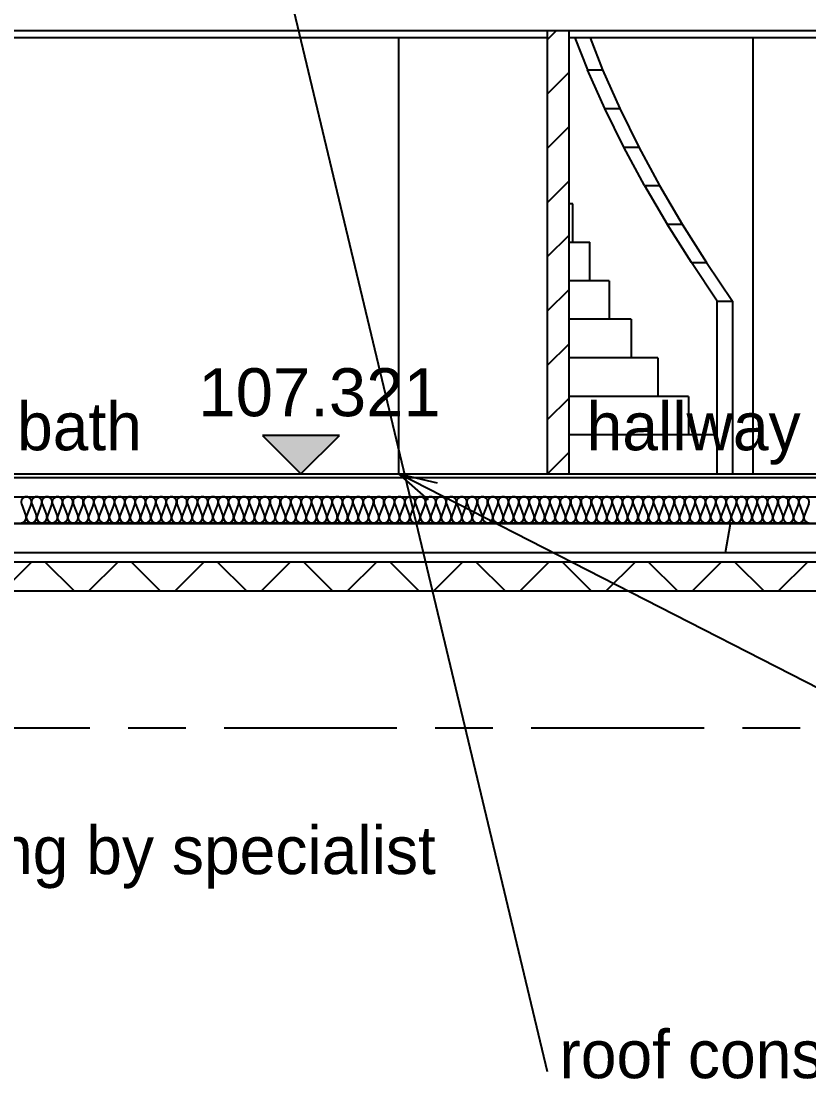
# Model space of a CAD drawing. Header units: millimetres. Extents: x -21022 to 21084, y -14865 to 14865.
# Drawn here: x -3457 to 646, y -1605 to 3905 of the extents above; entities that cross this region are included whole.
import ezdxf

# ---------------------------------------------------------------- set-up
doc = ezdxf.new("R2010")
doc.units = ezdxf.units.MM
doc.linetypes.add('BORDER', pattern=[16, 13, -1, 1, -1])
doc.linetypes.add('CENTER', pattern=[16, 9, -2, 3, -2])
for name, color, linetype, true_color in [('00_-_ELEVATIONS', 7, 'Continuous', 0xffffff), ('00_-_SECTIONS', 7, 'Continuous', 0xffffff), ('1', 7, 'Continuous', 0xffffff)]:
    doc.layers.add(name, color=color, linetype=linetype, true_color=true_color)
doc.styles.add('ARIAL', font='ARIAL.TTF', dxfattribs={"height": 0.2})

# ---------------------------------------------------------------- blocks, each defined once
blk = doc.blocks.new('B28181EC')
at = {"layer": '00_-_ELEVATIONS', "linetype": 'Continuous', "ltscale": 100}
blk.add_hatch(color=15, dxfattribs=at).paths.add_polyline_path([(497.3, 200), (897.3, 200), (697.3, 0)])
at = {"layer": '00_-_ELEVATIONS', "color": 2, "linetype": 'Continuous', "ltscale": 100}
for p, q in [((497.3, 200), (697.3, 0)), ((897.3, 200), (497.3, 200)), ((697.3, 0), (897.3, 200))]:
    blk.add_line(p, q, dxfattribs=at)
at = {"layer": '00_-_ELEVATIONS', "color": 15, "linetype": 'Continuous', "ltscale": 100, "style": 'ARIAL'}
blk.add_text('107.321', height=250, dxfattribs=at).set_placement((162.9, 300))
at = {"layer": '00_-_ELEVATIONS'}
blk.add_attdef('Sfb', (0, 0), '', height=1, dxfattribs=at)
blk = doc.blocks.new('DF5E6A69')
at = {"layer": '00_-_SECTIONS', "color": 2, "linetype": 'Continuous', "ltscale": 100}
for p, q in [((29.4, 2271.5), (96.3, 2103.8)), ((109.2, 2271.5), (174.8, 2103.8)), ((185.7, 1903.1), (96.3, 2103.8)), ((96.3, 2103.8), (174.8, 2103.8)), ((174.8, 2103.8), (264.2, 1903.1)), ((284.7, 1702.5), (185.7, 1903.1)), ((185.7, 1903.1), (264.2, 1903.1)), ((264.2, 1903.1), (363.2, 1702.5)), ((393.1, 1501.9), (284.7, 1702.5)), ((284.7, 1702.5), (363.2, 1702.5)), ((363.2, 1702.5), (471.6, 1501.9)), ((393.1, 1501.9), (510.6, 1301.3)), ((393.1, 1501.9), (471.6, 1501.9)), ((471.6, 1501.9), (589.2, 1301.3)), ((19, 1406.6), (0, 1406.6)), ((19, 1206), (19, 1406.6)), ((637.1, 1100.6), (510.6, 1301.3)), ((510.6, 1301.3), (589.2, 1301.3)), ((589.2, 1301.3), (715.7, 1100.6)), ((0, 1206), (108.4, 1206)), ((108.4, 1005.4), (108.4, 1206)), ((772.2, 900), (637.1, 1100.6)), ((637.1, 1100.6), (715.7, 1100.6)), ((715.7, 1100.6), (850.7, 900)), ((209.8, 1005.4), (0, 1005.4)), ((209.8, 1005.4), (209.8, 804.8)), ((772.2, 0), (772.2, 900)), ((772.2, 900), (850.7, 900)), ((850.7, 900), (850.7, 0)), ((323.1, 804.8), (0, 804.8)), ((323.1, 804.8), (323.1, 604.1)), ((462.5, 604.1), (0, 604.1)), ((462.5, 604.1), (462.5, 403.5)), ((622.6, 403.5), (0, 403.5)), ((622.6, 403.5), (622.6, 202.9)), ((772.2, 202.9), (0, 202.9))]:
    blk.add_line(p, q, dxfattribs=at)
at = {"layer": '00_-_SECTIONS'}
blk.add_attdef('Sfb', (0, 0), '', height=1, dxfattribs=at)
blk = doc.blocks.new('D541CC59')
at = {"layer": '00_-_SECTIONS', "color": 1, "linetype": 'Continuous', "ltscale": 100}
for p, q in [((0, 120), (6889.6, 120)), ((0, 100), (6889.6, 100)), ((0, 0), (6889.6, 0))]:
    blk.add_line(p, q, dxfattribs=at)
at = {"layer": '00_-_SECTIONS'}
blk.add_attdef('Sfb', (0, 0), '', height=1, dxfattribs=at)
blk = doc.blocks.new('9D513E65')
at = {"layer": '00_-_SECTIONS', "linetype": 'Continuous', "ltscale": 100}
h = blk.add_hatch(dxfattribs=at)
h.set_pattern_fill('AR-CONC', color=1, scale=100, angle=30, style=0)
h.paths.add_polyline_path([(465, 650), (7359.6, 650), (7359.6, 610), (7359.6, 500), (750, 500), (700, 450), (550, 300), (0, 300), (0, 650), (215, 650), (365, 650)])
h = blk.add_hatch(dxfattribs=at)
h.set_pattern_fill('net', color=1, scale=100, angle=45, style=0)
h.set_pattern_definition([(45, (0, 0), (-224.506, 224.506), []), (135, (0, 0), (-224.506, -224.506), [])])
h.paths.add_polyline_path([(7359.6, 300), (550, 300), (700, 450), (7359.6, 450), (7359.6, 350)])
at = {"layer": '00_-_SECTIONS', "color": 3, "linetype": 'Continuous', "ltscale": 100}
for p, q in [((7359.6, 650), (0, 650)), ((750, 500), (7359.6, 500))]:
    blk.add_line(p, q, dxfattribs=at)
at = {"layer": '00_-_SECTIONS', "color": 1, "linetype": 'Continuous', "ltscale": 100}
for p, q in [((7359.6, 450), (700, 450)), ((550, 300), (7359.6, 300))]:
    blk.add_line(p, q, dxfattribs=at)
at = {"layer": '00_-_SECTIONS'}
blk.add_attdef('Sfb', (0, 0), '', height=1, dxfattribs=at)
blk = doc.blocks.new('927DD3C2')
at = {"layer": '00_-_SECTIONS', "color": 1, "linetype": 'Continuous', "ltscale": 100}
for p, q in [((2339.5, 98.4), (2363, 36.6)), ((2390, 98.4), (2366.5, 36.6)), ((2393.5, 98.4), (2417, 36.6)), ((2444, 98.4), (2420.5, 36.6)), ((2447.5, 98.4), (2471, 36.6)), ((2498, 98.4), (2474.5, 36.6)), ((2501.5, 98.4), (2525, 36.6)), ((2552, 98.4), (2528.5, 36.6)), ((2555.5, 98.4), (2579, 36.6)), ((2606, 98.4), (2582.5, 36.6)), ((2609.5, 98.4), (2633, 36.6)), ((2660, 98.4), (2636.5, 36.6)), ((2663.5, 98.4), (2687, 36.6)), ((2714, 98.4), (2690.5, 36.6)), ((2717.5, 98.4), (2741, 36.6)), ((2768, 98.4), (2744.5, 36.6)), ((2771.5, 98.4), (2795, 36.6)), ((2822, 98.4), (2798.5, 36.6)), ((2825.5, 98.4), (2849, 36.6)), ((2876, 98.4), (2852.5, 36.6)), ((2879.5, 98.4), (2903, 36.6)), ((2930, 98.4), (2906.5, 36.6)), ((2933.5, 98.4), (2957, 36.6)), ((2984, 98.4), (2960.5, 36.6)), ((2987.5, 98.4), (3011, 36.6)), ((3038, 98.4), (3014.5, 36.6)), ((3041.5, 98.4), (3065, 36.6)), ((3092, 98.4), (3068.5, 36.6)), ((3095.5, 98.4), (3119, 36.6)), ((3146, 98.4), (3122.5, 36.6)), ((3149.5, 98.4), (3173, 36.6)), ((3200, 98.4), (3176.5, 36.6)), ((3203.5, 98.4), (3227, 36.6)), ((3254, 98.4), (3230.5, 36.6)), ((3257.5, 98.4), (3281, 36.6)), ((3308, 98.4), (3284.5, 36.6)), ((3311.5, 98.4), (3335, 36.6)), ((3362, 98.4), (3338.5, 36.6)), ((3365.5, 98.4), (3389, 36.6)), ((3416, 98.4), (3392.5, 36.6)), ((3419.5, 98.4), (3443, 36.6)), ((3470, 98.4), (3446.5, 36.6)), ((3473.5, 98.4), (3497, 36.6)), ((3524, 98.4), (3500.5, 36.6)), ((3527.5, 98.4), (3551, 36.6)), ((3578, 98.4), (3554.5, 36.6)), ((3581.5, 98.4), (3605, 36.6)), ((3632, 98.4), (3608.5, 36.6)), ((3635.5, 98.4), (3659, 36.6)), ((3686, 98.4), (3662.5, 36.6)), ((3689.5, 98.4), (3713, 36.6)), ((3740, 98.4), (3716.5, 36.6)), ((3743.5, 98.4), (3767, 36.6)), ((3794, 98.4), (3770.5, 36.6)), ((3797.5, 98.4), (3821, 36.6)), ((3848, 98.4), (3824.5, 36.6)), ((3851.5, 98.4), (3875, 36.6)), ((3902, 98.4), (3878.5, 36.6)), ((3905.5, 98.4), (3929, 36.6)), ((3956, 98.4), (3932.5, 36.6)), ((3959.5, 98.4), (3983, 36.6)), ((4010, 98.4), (3986.5, 36.6)), ((4013.5, 98.4), (4037, 36.6)), ((4064, 98.4), (4040.5, 36.6)), ((4067.5, 98.4), (4091, 36.6)), ((4118, 98.4), (4094.5, 36.6)), ((4121.5, 98.4), (4145, 36.6)), ((4172, 98.4), (4148.5, 36.6)), ((4175.5, 98.4), (4199, 36.6)), ((4226, 98.4), (4202.5, 36.6)), ((4229.5, 98.4), (4253, 36.6)), ((4280, 98.4), (4256.5, 36.6)), ((4283.5, 98.4), (4307, 36.6)), ((4334, 98.4), (4310.5, 36.6)), ((4337.5, 98.4), (4361, 36.6)), ((4388, 98.4), (4364.5, 36.6)), ((4391.5, 98.4), (4415, 36.6)), ((4442, 98.4), (4418.5, 36.6)), ((4445.5, 98.4), (4469, 36.6)), ((4496, 98.4), (4472.5, 36.6)), ((4499.5, 98.4), (4523, 36.6)), ((4550, 98.4), (4526.5, 36.6)), ((4553.5, 98.4), (4577, 36.6)), ((4604, 98.4), (4580.5, 36.6)), ((4607.5, 98.4), (4631, 36.6)), ((4658, 98.4), (4634.5, 36.6)), ((4661.5, 98.4), (4685, 36.6)), ((4712, 98.4), (4688.5, 36.6)), ((4715.5, 98.4), (4739, 36.6)), ((4766, 98.4), (4742.5, 36.6)), ((4769.5, 98.4), (4793, 36.6)), ((4820, 98.4), (4796.5, 36.6)), ((4823.5, 98.4), (4847, 36.6)), ((4874, 98.4), (4850.5, 36.6)), ((4877.5, 98.4), (4901, 36.6)), ((4928, 98.4), (4904.5, 36.6)), ((4931.5, 98.4), (4955, 36.6)), ((4982, 98.4), (4958.5, 36.6)), ((4985.5, 98.4), (5009, 36.6)), ((5036, 98.4), (5012.5, 36.6)), ((5039.5, 98.4), (5063, 36.6)), ((5090, 98.4), (5066.5, 36.6)), ((5093.5, 98.4), (5117, 36.6)), ((5144, 98.4), (5120.5, 36.6)), ((5147.5, 98.4), (5171, 36.6)), ((5198, 98.4), (5174.5, 36.6)), ((5201.5, 98.4), (5225, 36.6)), ((5252, 98.4), (5228.5, 36.6)), ((5255.5, 98.4), (5279, 36.6)), ((5306, 98.4), (5282.5, 36.6)), ((5309.5, 98.4), (5333, 36.6)), ((5360, 98.4), (5336.5, 36.6)), ((5363.5, 98.4), (5387, 36.6)), ((5414, 98.4), (5390.5, 36.6)), ((5417.5, 98.4), (5441, 36.6)), ((5468, 98.4), (5444.5, 36.6)), ((5471.5, 98.4), (5495, 36.6)), ((5522, 98.4), (5498.5, 36.6)), ((5525.5, 98.4), (5549, 36.6)), ((5576, 98.4), (5552.5, 36.6)), ((5579.5, 98.4), (5603, 36.6)), ((5630, 98.4), (5606.5, 36.6)), ((5633.5, 98.4), (5657, 36.6)), ((5684, 98.4), (5660.5, 36.6)), ((5687.5, 98.4), (5711, 36.6)), ((5738, 98.4), (5714.5, 36.6)), ((5741.5, 98.4), (5765, 36.6)), ((5792, 98.4), (5768.5, 36.6)), ((5795.5, 98.4), (5819, 36.6)), ((5846, 98.4), (5822.5, 36.6)), ((5849.5, 98.4), (5873, 36.6)), ((5900, 98.4), (5876.5, 36.6)), ((5903.5, 98.4), (5927, 36.6)), ((5954, 98.4), (5930.5, 36.6)), ((5957.5, 98.4), (5981, 36.6)), ((6008, 98.4), (5984.5, 36.6)), ((6011.5, 98.4), (6035, 36.6)), ((6062, 98.4), (6038.5, 36.6)), ((6065.5, 98.4), (6089, 36.6)), ((6116, 98.4), (6092.5, 36.6)), ((6119.5, 98.4), (6143, 36.6)), ((6170, 98.4), (6146.5, 36.6)), ((6173.5, 98.4), (6197, 36.6)), ((6224, 98.4), (6200.5, 36.6)), ((6227.5, 98.4), (6251, 36.6)), ((6278, 98.4), (6254.5, 36.6)), ((6281.5, 98.4), (6305, 36.6)), ((6332, 98.4), (6308.5, 36.6)), ((6335.5, 98.4), (6359, 36.6)), ((6386, 98.4), (6362.5, 36.6)), ((6389.5, 98.4), (6413, 36.6)), ((6440, 98.4), (6416.5, 36.6)), ((2337.8, 0), (2391.8, 0)), ((2366.5, 36.6), (2364.8, 27)), ((2391.8, 0), (2445.8, 0)), ((2420.5, 36.6), (2418.8, 27)), ((2445.8, 0), (2499.8, 0)), ((2474.5, 36.6), (2472.8, 27)), ((2499.8, 0), (2553.8, 0)), ((2528.5, 36.6), (2526.8, 27)), ((2553.8, 0), (2607.8, 0)), ((2582.5, 36.6), (2580.8, 27)), ((2607.8, 0), (2661.8, 0)), ((2636.5, 36.6), (2634.8, 27)), ((2661.8, 0), (2715.8, 0)), ((2690.5, 36.6), (2688.8, 27)), ((2715.8, 0), (2769.8, 0)), ((2744.5, 36.6), (2742.8, 27)), ((2769.8, 0), (2823.8, 0)), ((2798.5, 36.6), (2796.8, 27)), ((2823.8, 0), (2877.8, 0)), ((2852.5, 36.6), (2850.8, 27)), ((2877.8, 0), (2931.8, 0)), ((2906.5, 36.6), (2904.8, 27)), ((2931.8, 0), (2985.8, 0)), ((2960.5, 36.6), (2958.8, 27)), ((2985.8, 0), (3039.8, 0)), ((3014.5, 36.6), (3012.8, 27)), ((3039.8, 0), (3093.8, 0)), ((3068.5, 36.6), (3066.8, 27)), ((3093.8, 0), (3147.8, 0)), ((3122.5, 36.6), (3120.8, 27)), ((3147.8, 0), (3201.8, 0)), ((3176.5, 36.6), (3174.8, 27)), ((3201.8, 0), (3255.8, 0)), ((3230.5, 36.6), (3228.8, 27)), ((3255.8, 0), (3309.8, 0)), ((3284.5, 36.6), (3282.8, 27)), ((3309.8, 0), (3363.8, 0)), ((3338.5, 36.6), (3336.8, 27)), ((3363.8, 0), (3417.8, 0)), ((3392.5, 36.6), (3390.8, 27)), ((3417.8, 0), (3471.8, 0)), ((3446.5, 36.6), (3444.8, 27)), ((3471.8, 0), (3525.8, 0)), ((3500.5, 36.6), (3498.8, 27)), ((3525.8, 0), (3579.8, 0)), ((3554.5, 36.6), (3552.8, 27)), ((3579.8, 0), (3633.8, 0)), ((3608.5, 36.6), (3606.8, 27)), ((3633.8, 0), (3687.8, 0)), ((3662.5, 36.6), (3660.8, 27)), ((3687.8, 0), (3741.8, 0)), ((3716.5, 36.6), (3714.8, 27)), ((3741.8, 0), (3795.8, 0)), ((3770.5, 36.6), (3768.8, 27)), ((3795.8, 0), (3849.8, 0)), ((3824.5, 36.6), (3822.8, 27)), ((3849.8, 0), (3903.8, 0)), ((3878.5, 36.6), (3876.8, 27)), ((3903.8, 0), (3957.8, 0)), ((3932.5, 36.6), (3930.8, 27)), ((3957.8, 0), (4011.8, 0)), ((3986.5, 36.6), (3984.8, 27)), ((4011.8, 0), (4065.8, 0)), ((4040.5, 36.6), (4038.8, 27)), ((4065.8, 0), (4119.8, 0)), ((4094.5, 36.6), (4092.8, 27)), ((4119.8, 0), (4173.8, 0)), ((4148.5, 36.6), (4146.8, 27)), ((4173.8, 0), (4227.8, 0)), ((4202.5, 36.6), (4200.8, 27)), ((4227.8, 0), (4281.8, 0)), ((4256.5, 36.6), (4254.8, 27)), ((4281.8, 0), (4335.8, 0)), ((4310.5, 36.6), (4308.8, 27)), ((4335.8, 0), (4389.8, 0)), ((4364.5, 36.6), (4362.8, 27)), ((4389.8, 0), (4443.8, 0)), ((4418.5, 36.6), (4416.8, 27)), ((4443.8, 0), (4497.8, 0)), ((4472.5, 36.6), (4470.8, 27)), ((4497.8, 0), (4551.8, 0)), ((4526.5, 36.6), (4524.8, 27)), ((4551.8, 0), (4605.8, 0)), ((4580.5, 36.6), (4578.8, 27)), ((4605.8, 0), (4659.8, 0)), ((4634.5, 36.6), (4632.8, 27)), ((4659.8, 0), (4713.8, 0)), ((4688.5, 36.6), (4686.8, 27)), ((4713.8, 0), (4767.8, 0)), ((4742.5, 36.6), (4740.8, 27)), ((4767.8, 0), (4821.8, 0)), ((4796.5, 36.6), (4794.8, 27)), ((4821.8, 0), (4875.8, 0)), ((4850.5, 36.6), (4848.8, 27)), ((4875.8, 0), (4929.8, 0)), ((4904.5, 36.6), (4902.8, 27)), ((4929.8, 0), (4983.8, 0)), ((4958.5, 36.6), (4956.8, 27)), ((4983.8, 0), (5037.8, 0)), ((5012.5, 36.6), (5010.8, 27)), ((5037.8, 0), (5091.8, 0)), ((5066.5, 36.6), (5064.8, 27)), ((5091.8, 0), (5145.8, 0)), ((5120.5, 36.6), (5118.8, 27)), ((5145.8, 0), (5199.8, 0)), ((5174.5, 36.6), (5172.8, 27)), ((5199.8, 0), (5253.8, 0)), ((5228.5, 36.6), (5226.8, 27)), ((5253.8, 0), (5307.8, 0)), ((5282.5, 36.6), (5280.8, 27)), ((5307.8, 0), (5361.8, 0)), ((5336.5, 36.6), (5334.8, 27)), ((5361.8, 0), (5415.8, 0)), ((5390.5, 36.6), (5388.8, 27)), ((5415.8, 0), (5469.8, 0)), ((5444.5, 36.6), (5442.8, 27)), ((5469.8, 0), (5523.8, 0)), ((5498.5, 36.6), (5496.8, 27)), ((5523.8, 0), (5577.8, 0)), ((5552.5, 36.6), (5550.8, 27)), ((5577.8, 0), (5631.8, 0)), ((5606.5, 36.6), (5604.8, 27)), ((5631.8, 0), (5685.8, 0)), ((5660.5, 36.6), (5658.8, 27)), ((5685.8, 0), (5739.8, 0)), ((5714.5, 36.6), (5712.8, 27)), ((5739.8, 0), (5793.8, 0)), ((5768.5, 36.6), (5766.8, 27)), ((5793.8, 0), (5847.8, 0)), ((5822.5, 36.6), (5820.8, 27)), ((5847.8, 0), (5901.8, 0)), ((5876.5, 36.6), (5874.8, 27)), ((5901.8, 0), (5955.8, 0)), ((5930.5, 36.6), (5928.8, 27)), ((5955.8, 0), (6009.8, 0)), ((5984.5, 36.6), (5982.8, 27)), ((6009.8, 0), (6063.8, 0)), ((6038.5, 36.6), (6036.8, 27)), ((6063.8, 0), (6117.8, 0)), ((6092.5, 36.6), (6090.8, 27)), ((6117.8, 0), (6171.8, 0)), ((6146.5, 36.6), (6144.8, 27)), ((6171.8, 0), (6225.8, 0)), ((6200.5, 36.6), (6198.8, 27)), ((6225.8, 0), (6279.8, 0)), ((6254.5, 36.6), (6252.8, 27)), ((6279.8, 0), (6333.8, 0)), ((6308.5, 36.6), (6306.8, 27)), ((6333.8, 0), (6387.8, 0)), ((6362.5, 36.6), (6360.8, 27)), ((6387.8, 0), (6441.8, 0)), ((6416.5, 36.6), (6414.8, 27))]:
    blk.add_line(p, q, dxfattribs=at)
for centre, start, end in [((2364.8, 108), 90, 200.7966), ((2364.8, 108), 90, 200.7966), ((2364.8, 108), 339.2034, 90), ((2364.8, 108), 339.2034, 90), ((2418.8, 108), 90, 200.7966), ((2418.8, 108), 90, 200.7966), ((2418.8, 108), 339.2034, 90), ((2418.8, 108), 339.2034, 90), ((2472.8, 108), 90, 200.7966), ((2472.8, 108), 90, 200.7966), ((2472.8, 108), 339.2034, 90), ((2472.8, 108), 339.2034, 90), ((2526.8, 108), 90, 200.7966), ((2526.8, 108), 90, 200.7966), ((2526.8, 108), 339.2034, 90), ((2526.8, 108), 339.2034, 90), ((2580.8, 108), 90, 200.7966), ((2580.8, 108), 90, 200.7966), ((2580.8, 108), 339.2034, 90), ((2580.8, 108), 339.2034, 90), ((2634.8, 108), 90, 200.7966), ((2634.8, 108), 90, 200.7966), ((2634.8, 108), 339.2034, 90), ((2634.8, 108), 339.2034, 90), ((2688.8, 108), 90, 200.7966), ((2688.8, 108), 90, 200.7966), ((2688.8, 108), 339.2034, 90), ((2688.8, 108), 339.2034, 90), ((2742.8, 108), 90, 200.7966), ((2742.8, 108), 90, 200.7966), ((2742.8, 108), 339.2034, 90), ((2742.8, 108), 339.2034, 90), ((2796.8, 108), 90, 200.7966), ((2796.8, 108), 90, 200.7966), ((2796.8, 108), 339.2034, 90), ((2796.8, 108), 339.2034, 90), ((2850.8, 108), 90, 200.7966), ((2850.8, 108), 90, 200.7966), ((2850.8, 108), 339.2034, 90), ((2850.8, 108), 339.2034, 90), ((2904.8, 108), 90, 200.7966), ((2904.8, 108), 90, 200.7966), ((2904.8, 108), 339.2034, 90), ((2904.8, 108), 339.2034, 90), ((2958.8, 108), 90, 200.7966), ((2958.8, 108), 90, 200.7966), ((2958.8, 108), 339.2034, 90), ((2958.8, 108), 339.2034, 90), ((3012.8, 108), 90, 200.7966), ((3012.8, 108), 90, 200.7966), ((3012.8, 108), 339.2034, 90), ((3012.8, 108), 339.2034, 90), ((3066.8, 108), 90, 200.7966), ((3066.8, 108), 90, 200.7966), ((3066.8, 108), 339.2034, 90), ((3066.8, 108), 339.2034, 90), ((3120.8, 108), 90, 200.7966), ((3120.8, 108), 90, 200.7966), ((3120.8, 108), 339.2034, 90), ((3120.8, 108), 339.2034, 90), ((3174.8, 108), 90, 200.7966), ((3174.8, 108), 90, 200.7966), ((3174.8, 108), 339.2034, 90), ((3174.8, 108), 339.2034, 90), ((3228.8, 108), 90, 200.7966), ((3228.8, 108), 90, 200.7966), ((3228.8, 108), 339.2034, 90), ((3228.8, 108), 339.2034, 90), ((3282.8, 108), 90, 200.7966), ((3282.8, 108), 90, 200.7966), ((3282.8, 108), 339.2034, 90), ((3282.8, 108), 339.2034, 90), ((3336.8, 108), 90, 200.7966), ((3336.8, 108), 90, 200.7966), ((3336.8, 108), 339.2034, 90), ((3336.8, 108), 339.2034, 90), ((3390.8, 108), 90, 200.7966), ((3390.8, 108), 90, 200.7966), ((3390.8, 108), 339.2034, 90), ((3390.8, 108), 339.2034, 90), ((3444.8, 108), 90, 200.7966), ((3444.8, 108), 90, 200.7966), ((3444.8, 108), 339.2034, 90), ((3444.8, 108), 339.2034, 90), ((3498.8, 108), 90, 200.7966), ((3498.8, 108), 90, 200.7966), ((3498.8, 108), 339.2034, 90), ((3498.8, 108), 339.2034, 90), ((3552.8, 108), 90, 200.7966), ((3552.8, 108), 90, 200.7966), ((3552.8, 108), 339.2034, 90), ((3552.8, 108), 339.2034, 90), ((3606.8, 108), 90, 200.7966), ((3606.8, 108), 90, 200.7966), ((3606.8, 108), 339.2034, 90), ((3606.8, 108), 339.2034, 90), ((3660.8, 108), 90, 200.7966), ((3660.8, 108), 90, 200.7966), ((3660.8, 108), 339.2034, 90), ((3660.8, 108), 339.2034, 90), ((3714.8, 108), 90, 200.7966), ((3714.8, 108), 90, 200.7966), ((3714.8, 108), 339.2034, 90), ((3714.8, 108), 339.2034, 90), ((3768.8, 108), 90, 200.7966), ((3768.8, 108), 90, 200.7966), ((3768.8, 108), 339.2034, 90), ((3768.8, 108), 339.2034, 90), ((3822.8, 108), 90, 200.7966), ((3822.8, 108), 90, 200.7966), ((3822.8, 108), 339.2034, 90), ((3822.8, 108), 339.2034, 90), ((3876.8, 108), 90, 200.7966), ((3876.8, 108), 90, 200.7966), ((3876.8, 108), 339.2034, 90), ((3876.8, 108), 339.2034, 90), ((3930.8, 108), 90, 200.7966), ((3930.8, 108), 90, 200.7966), ((3930.8, 108), 339.2034, 90), ((3930.8, 108), 339.2034, 90), ((3984.8, 108), 90, 200.7966), ((3984.8, 108), 90, 200.7966), ((3984.8, 108), 339.2034, 90), ((3984.8, 108), 339.2034, 90), ((4038.8, 108), 90, 200.7966), ((4038.8, 108), 90, 200.7966), ((4038.8, 108), 339.2034, 90), ((4038.8, 108), 339.2034, 90), ((4092.8, 108), 90, 200.7966), ((4092.8, 108), 90, 200.7966), ((4092.8, 108), 339.2034, 90), ((4092.8, 108), 339.2034, 90), ((4146.8, 108), 90, 200.7966), ((4146.8, 108), 90, 200.7966), ((4146.8, 108), 339.2034, 90), ((4146.8, 108), 339.2034, 90), ((4200.8, 108), 90, 200.7966), ((4200.8, 108), 90, 200.7966), ((4200.8, 108), 339.2034, 90), ((4200.8, 108), 339.2034, 90), ((4254.8, 108), 90, 200.7966), ((4254.8, 108), 90, 200.7966), ((4254.8, 108), 339.2034, 90), ((4254.8, 108), 339.2034, 90), ((4308.8, 108), 90, 200.7966), ((4308.8, 108), 90, 200.7966), ((4308.8, 108), 339.2034, 90), ((4308.8, 108), 339.2034, 90), ((4362.8, 108), 90, 200.7966), ((4362.8, 108), 90, 200.7966), ((4362.8, 108), 339.2034, 90), ((4362.8, 108), 339.2034, 90), ((4416.8, 108), 90, 200.7966), ((4416.8, 108), 90, 200.7966), ((4416.8, 108), 339.2034, 90), ((4416.8, 108), 339.2034, 90), ((4470.8, 108), 90, 200.7966), ((4470.8, 108), 90, 200.7966), ((4470.8, 108), 339.2034, 90), ((4470.8, 108), 339.2034, 90), ((4524.8, 108), 90, 200.7966), ((4524.8, 108), 90, 200.7966), ((4524.8, 108), 339.2034, 90), ((4524.8, 108), 339.2034, 90), ((4578.8, 108), 90, 200.7966), ((4578.8, 108), 90, 200.7966), ((4578.8, 108), 339.2034, 90), ((4578.8, 108), 339.2034, 90), ((4632.8, 108), 90, 200.7966), ((4632.8, 108), 90, 200.7966), ((4632.8, 108), 339.2034, 90), ((4632.8, 108), 339.2034, 90), ((4686.8, 108), 90, 200.7966), ((4686.8, 108), 90, 200.7966), ((4686.8, 108), 339.2034, 90), ((4686.8, 108), 339.2034, 90), ((4740.8, 108), 90, 200.7966), ((4740.8, 108), 90, 200.7966), ((4740.8, 108), 339.2034, 90), ((4740.8, 108), 339.2034, 90), ((4794.8, 108), 90, 200.7966), ((4794.8, 108), 90, 200.7966), ((4794.8, 108), 339.2034, 90), ((4794.8, 108), 339.2034, 90), ((4848.8, 108), 90, 200.7966), ((4848.8, 108), 90, 200.7966), ((4848.8, 108), 339.2034, 90), ((4848.8, 108), 339.2034, 90), ((4902.8, 108), 90, 200.7966), ((4902.8, 108), 90, 200.7966), ((4902.8, 108), 339.2034, 90), ((4902.8, 108), 339.2034, 90), ((4956.8, 108), 90, 200.7966), ((4956.8, 108), 90, 200.7966), ((4956.8, 108), 339.2034, 90), ((4956.8, 108), 339.2034, 90), ((5010.8, 108), 90, 200.7966), ((5010.8, 108), 90, 200.7966), ((5010.8, 108), 339.2034, 90), ((5010.8, 108), 339.2034, 90), ((5064.8, 108), 90, 200.7966), ((5064.8, 108), 90, 200.7966), ((5064.8, 108), 339.2034, 90), ((5064.8, 108), 339.2034, 90), ((5118.8, 108), 90, 200.7966), ((5118.8, 108), 90, 200.7966), ((5118.8, 108), 339.2034, 90), ((5118.8, 108), 339.2034, 90), ((5172.8, 108), 90, 200.7966), ((5172.8, 108), 90, 200.7966), ((5172.8, 108), 339.2034, 90), ((5172.8, 108), 339.2034, 90), ((5226.8, 108), 90, 200.7966), ((5226.8, 108), 90, 200.7966), ((5226.8, 108), 339.2034, 90), ((5226.8, 108), 339.2034, 90), ((5280.8, 108), 90, 200.7966), ((5280.8, 108), 90, 200.7966), ((5280.8, 108), 339.2034, 90), ((5280.8, 108), 339.2034, 90), ((5334.8, 108), 90, 200.7966), ((5334.8, 108), 90, 200.7966), ((5334.8, 108), 339.2034, 90), ((5334.8, 108), 339.2034, 90), ((5388.8, 108), 90, 200.7966), ((5388.8, 108), 90, 200.7966), ((5388.8, 108), 339.2034, 90), ((5388.8, 108), 339.2034, 90), ((5442.8, 108), 90, 200.7966), ((5442.8, 108), 90, 200.7966), ((5442.8, 108), 339.2034, 90), ((5442.8, 108), 339.2034, 90), ((5496.8, 108), 90, 200.7966), ((5496.8, 108), 90, 200.7966), ((5496.8, 108), 339.2034, 90), ((5496.8, 108), 339.2034, 90), ((5550.8, 108), 90, 200.7966), ((5550.8, 108), 90, 200.7966), ((5550.8, 108), 339.2034, 90), ((5550.8, 108), 339.2034, 90), ((5604.8, 108), 90, 200.7966), ((5604.8, 108), 90, 200.7966), ((5604.8, 108), 339.2034, 90), ((5604.8, 108), 339.2034, 90), ((5658.8, 108), 90, 200.7966), ((5658.8, 108), 90, 200.7966), ((5658.8, 108), 339.2034, 90), ((5658.8, 108), 339.2034, 90), ((5712.8, 108), 90, 200.7966), ((5712.8, 108), 90, 200.7966), ((5712.8, 108), 339.2034, 90), ((5712.8, 108), 339.2034, 90), ((5766.8, 108), 90, 200.7966), ((5766.8, 108), 90, 200.7966), ((5766.8, 108), 339.2034, 90), ((5766.8, 108), 339.2034, 90), ((5820.8, 108), 90, 200.7966), ((5820.8, 108), 90, 200.7966), ((5820.8, 108), 339.2034, 90), ((5820.8, 108), 339.2034, 90), ((5874.8, 108), 90, 200.7966), ((5874.8, 108), 90, 200.7966), ((5874.8, 108), 339.2034, 90), ((5874.8, 108), 339.2034, 90), ((5928.8, 108), 90, 200.7966), ((5928.8, 108), 90, 200.7966), ((5928.8, 108), 339.2034, 90), ((5928.8, 108), 339.2034, 90), ((5982.8, 108), 90, 200.7966), ((5982.8, 108), 90, 200.7966), ((5982.8, 108), 339.2034, 90), ((5982.8, 108), 339.2034, 90), ((6036.8, 108), 90, 200.7966), ((6036.8, 108), 90, 200.7966), ((6036.8, 108), 339.2034, 90), ((6036.8, 108), 339.2034, 90), ((6090.8, 108), 90, 200.7966), ((6090.8, 108), 90, 200.7966), ((6090.8, 108), 339.2034, 90), ((6090.8, 108), 339.2034, 90), ((6144.8, 108), 90, 200.7966), ((6144.8, 108), 90, 200.7966), ((6144.8, 108), 339.2034, 90), ((6144.8, 108), 339.2034, 90), ((6198.8, 108), 90, 200.7966), ((6198.8, 108), 90, 200.7966), ((6198.8, 108), 339.2034, 90), ((6198.8, 108), 339.2034, 90), ((6252.8, 108), 90, 200.7966), ((6252.8, 108), 90, 200.7966), ((6252.8, 108), 339.2034, 90), ((6252.8, 108), 339.2034, 90), ((6306.8, 108), 90, 200.7966), ((6306.8, 108), 90, 200.7966), ((6306.8, 108), 339.2034, 90), ((6306.8, 108), 339.2034, 90), ((6360.8, 108), 90, 200.7966), ((6360.8, 108), 90, 200.7966), ((6360.8, 108), 339.2034, 90), ((6360.8, 108), 339.2034, 90), ((6414.8, 108), 90, 200.7966), ((6414.8, 108), 90, 200.7966), ((6414.8, 108), 339.2034, 90), ((6414.8, 108), 339.2034, 90), ((2337.8, 27), 270, 0), ((2337.8, 27), 270, 0), ((2337.8, 27), 0, 20.7966), ((2337.8, 27), 0, 20.7966), ((2391.8, 27), 180, 270), ((2391.8, 27), 180, 270), ((2391.8, 27), 270, 0), ((2391.8, 27), 270, 0), ((2391.8, 27), 0, 20.7966), ((2391.8, 27), 0, 20.7966), ((2445.8, 27), 180, 270), ((2445.8, 27), 180, 270), ((2445.8, 27), 270, 0), ((2445.8, 27), 270, 0), ((2445.8, 27), 0, 20.7966), ((2445.8, 27), 0, 20.7966), ((2499.8, 27), 180, 270), ((2499.8, 27), 180, 270), ((2499.8, 27), 270, 0), ((2499.8, 27), 270, 0), ((2499.8, 27), 0, 20.7966), ((2499.8, 27), 0, 20.7966), ((2553.8, 27), 180, 270), ((2553.8, 27), 180, 270), ((2553.8, 27), 270, 0), ((2553.8, 27), 270, 0), ((2553.8, 27), 0, 20.7966), ((2553.8, 27), 0, 20.7966), ((2607.8, 27), 180, 270), ((2607.8, 27), 180, 270), ((2607.8, 27), 270, 0), ((2607.8, 27), 270, 0), ((2607.8, 27), 0, 20.7966), ((2607.8, 27), 0, 20.7966), ((2661.8, 27), 180, 270), ((2661.8, 27), 180, 270), ((2661.8, 27), 270, 0), ((2661.8, 27), 270, 0), ((2661.8, 27), 0, 20.7966), ((2661.8, 27), 0, 20.7966), ((2715.8, 27), 180, 270), ((2715.8, 27), 180, 270), ((2715.8, 27), 270, 0), ((2715.8, 27), 270, 0), ((2715.8, 27), 0, 20.7966), ((2715.8, 27), 0, 20.7966), ((2769.8, 27), 180, 270), ((2769.8, 27), 180, 270), ((2769.8, 27), 270, 0), ((2769.8, 27), 270, 0), ((2769.8, 27), 0, 20.7966), ((2769.8, 27), 0, 20.7966), ((2823.8, 27), 180, 270), ((2823.8, 27), 180, 270), ((2823.8, 27), 270, 0), ((2823.8, 27), 270, 0), ((2823.8, 27), 0, 20.7966), ((2823.8, 27), 0, 20.7966), ((2877.8, 27), 180, 270), ((2877.8, 27), 180, 270), ((2877.8, 27), 270, 0), ((2877.8, 27), 270, 0), ((2877.8, 27), 0, 20.7966), ((2877.8, 27), 0, 20.7966), ((2931.8, 27), 180, 270), ((2931.8, 27), 180, 270), ((2931.8, 27), 270, 0), ((2931.8, 27), 270, 0), ((2931.8, 27), 0, 20.7966), ((2931.8, 27), 0, 20.7966), ((2985.8, 27), 180, 270), ((2985.8, 27), 180, 270), ((2985.8, 27), 270, 0), ((2985.8, 27), 270, 0), ((2985.8, 27), 0, 20.7966), ((2985.8, 27), 0, 20.7966), ((3039.8, 27), 180, 270), ((3039.8, 27), 180, 270), ((3039.8, 27), 270, 0), ((3039.8, 27), 270, 0), ((3039.8, 27), 0, 20.7966), ((3039.8, 27), 0, 20.7966), ((3093.8, 27), 180, 270), ((3093.8, 27), 180, 270), ((3093.8, 27), 270, 0), ((3093.8, 27), 270, 0), ((3093.8, 27), 0, 20.7966), ((3093.8, 27), 0, 20.7966), ((3147.8, 27), 180, 270), ((3147.8, 27), 180, 270), ((3147.8, 27), 270, 0), ((3147.8, 27), 270, 0), ((3147.8, 27), 0, 20.7966), ((3147.8, 27), 0, 20.7966), ((3201.8, 27), 180, 270), ((3201.8, 27), 180, 270), ((3201.8, 27), 270, 0), ((3201.8, 27), 270, 0), ((3201.8, 27), 0, 20.7966), ((3201.8, 27), 0, 20.7966), ((3255.8, 27), 180, 270), ((3255.8, 27), 180, 270), ((3255.8, 27), 270, 0), ((3255.8, 27), 270, 0), ((3255.8, 27), 0, 20.7966), ((3255.8, 27), 0, 20.7966), ((3309.8, 27), 180, 270), ((3309.8, 27), 180, 270), ((3309.8, 27), 270, 0), ((3309.8, 27), 270, 0), ((3309.8, 27), 0, 20.7966), ((3309.8, 27), 0, 20.7966), ((3363.8, 27), 180, 270), ((3363.8, 27), 180, 270), ((3363.8, 27), 270, 0), ((3363.8, 27), 270, 0), ((3363.8, 27), 0, 20.7966), ((3363.8, 27), 0, 20.7966), ((3417.8, 27), 180, 270), ((3417.8, 27), 180, 270), ((3417.8, 27), 270, 0), ((3417.8, 27), 270, 0), ((3417.8, 27), 0, 20.7966), ((3417.8, 27), 0, 20.7966), ((3471.8, 27), 180, 270), ((3471.8, 27), 180, 270), ((3471.8, 27), 270, 0), ((3471.8, 27), 270, 0), ((3471.8, 27), 0, 20.7966), ((3471.8, 27), 0, 20.7966), ((3525.8, 27), 180, 270), ((3525.8, 27), 180, 270), ((3525.8, 27), 270, 0), ((3525.8, 27), 270, 0), ((3525.8, 27), 0, 20.7966), ((3525.8, 27), 0, 20.7966), ((3579.8, 27), 180, 270), ((3579.8, 27), 180, 270), ((3579.8, 27), 270, 0), ((3579.8, 27), 270, 0), ((3579.8, 27), 0, 20.7966), ((3579.8, 27), 0, 20.7966), ((3633.8, 27), 180, 270), ((3633.8, 27), 180, 270), ((3633.8, 27), 270, 0), ((3633.8, 27), 270, 0), ((3633.8, 27), 0, 20.7966), ((3633.8, 27), 0, 20.7966), ((3687.8, 27), 180, 270), ((3687.8, 27), 180, 270), ((3687.8, 27), 270, 0), ((3687.8, 27), 270, 0), ((3687.8, 27), 0, 20.7966), ((3687.8, 27), 0, 20.7966), ((3741.8, 27), 180, 270), ((3741.8, 27), 180, 270), ((3741.8, 27), 270, 0), ((3741.8, 27), 270, 0), ((3741.8, 27), 0, 20.7966), ((3741.8, 27), 0, 20.7966), ((3795.8, 27), 180, 270), ((3795.8, 27), 180, 270), ((3795.8, 27), 270, 0), ((3795.8, 27), 270, 0), ((3795.8, 27), 0, 20.7966), ((3795.8, 27), 0, 20.7966), ((3849.8, 27), 180, 270), ((3849.8, 27), 180, 270), ((3849.8, 27), 270, 0), ((3849.8, 27), 270, 0), ((3849.8, 27), 0, 20.7966), ((3849.8, 27), 0, 20.7966), ((3903.8, 27), 180, 270), ((3903.8, 27), 180, 270), ((3903.8, 27), 270, 0), ((3903.8, 27), 270, 0), ((3903.8, 27), 0, 20.7966), ((3903.8, 27), 0, 20.7966), ((3957.8, 27), 180, 270), ((3957.8, 27), 180, 270), ((3957.8, 27), 270, 0), ((3957.8, 27), 270, 0), ((3957.8, 27), 0, 20.7966), ((3957.8, 27), 0, 20.7966), ((4011.8, 27), 180, 270), ((4011.8, 27), 180, 270), ((4011.8, 27), 270, 0), ((4011.8, 27), 270, 0), ((4011.8, 27), 0, 20.7966), ((4011.8, 27), 0, 20.7966), ((4065.8, 27), 180, 270), ((4065.8, 27), 180, 270), ((4065.8, 27), 270, 0), ((4065.8, 27), 270, 0), ((4065.8, 27), 0, 20.7966), ((4065.8, 27), 0, 20.7966), ((4119.8, 27), 180, 270), ((4119.8, 27), 180, 270), ((4119.8, 27), 270, 0), ((4119.8, 27), 270, 0), ((4119.8, 27), 0, 20.7966), ((4119.8, 27), 0, 20.7966), ((4173.8, 27), 180, 270), ((4173.8, 27), 180, 270), ((4173.8, 27), 270, 0), ((4173.8, 27), 270, 0), ((4173.8, 27), 0, 20.7966), ((4173.8, 27), 0, 20.7966), ((4227.8, 27), 180, 270), ((4227.8, 27), 180, 270), ((4227.8, 27), 270, 0), ((4227.8, 27), 270, 0), ((4227.8, 27), 0, 20.7966), ((4227.8, 27), 0, 20.7966), ((4281.8, 27), 180, 270), ((4281.8, 27), 180, 270), ((4281.8, 27), 270, 0), ((4281.8, 27), 270, 0), ((4281.8, 27), 0, 20.7966), ((4281.8, 27), 0, 20.7966), ((4335.8, 27), 180, 270), ((4335.8, 27), 180, 270), ((4335.8, 27), 270, 0), ((4335.8, 27), 270, 0), ((4335.8, 27), 0, 20.7966), ((4335.8, 27), 0, 20.7966), ((4389.8, 27), 180, 270), ((4389.8, 27), 180, 270), ((4389.8, 27), 270, 0), ((4389.8, 27), 270, 0), ((4389.8, 27), 0, 20.7966), ((4389.8, 27), 0, 20.7966), ((4443.8, 27), 180, 270), ((4443.8, 27), 180, 270), ((4443.8, 27), 270, 0), ((4443.8, 27), 270, 0), ((4443.8, 27), 0, 20.7966), ((4443.8, 27), 0, 20.7966), ((4497.8, 27), 180, 270), ((4497.8, 27), 180, 270), ((4497.8, 27), 270, 0), ((4497.8, 27), 270, 0), ((4497.8, 27), 0, 20.7966), ((4497.8, 27), 0, 20.7966), ((4551.8, 27), 180, 270), ((4551.8, 27), 180, 270), ((4551.8, 27), 270, 0), ((4551.8, 27), 270, 0), ((4551.8, 27), 0, 20.7966), ((4551.8, 27), 0, 20.7966), ((4605.8, 27), 180, 270), ((4605.8, 27), 180, 270), ((4605.8, 27), 270, 0), ((4605.8, 27), 270, 0), ((4605.8, 27), 0, 20.7966), ((4605.8, 27), 0, 20.7966), ((4659.8, 27), 180, 270), ((4659.8, 27), 180, 270), ((4659.8, 27), 270, 0), ((4659.8, 27), 270, 0), ((4659.8, 27), 0, 20.7966), ((4659.8, 27), 0, 20.7966), ((4713.8, 27), 180, 270), ((4713.8, 27), 180, 270), ((4713.8, 27), 270, 0), ((4713.8, 27), 270, 0), ((4713.8, 27), 0, 20.7966), ((4713.8, 27), 0, 20.7966), ((4767.8, 27), 180, 270), ((4767.8, 27), 180, 270), ((4767.8, 27), 270, 0), ((4767.8, 27), 270, 0), ((4767.8, 27), 0, 20.7966), ((4767.8, 27), 0, 20.7966), ((4821.8, 27), 180, 270), ((4821.8, 27), 180, 270), ((4821.8, 27), 270, 0), ((4821.8, 27), 270, 0), ((4821.8, 27), 0, 20.7966), ((4821.8, 27), 0, 20.7966), ((4875.8, 27), 180, 270), ((4875.8, 27), 180, 270), ((4875.8, 27), 270, 0), ((4875.8, 27), 270, 0), ((4875.8, 27), 0, 20.7966), ((4875.8, 27), 0, 20.7966), ((4929.8, 27), 180, 270), ((4929.8, 27), 180, 270), ((4929.8, 27), 270, 0), ((4929.8, 27), 270, 0), ((4929.8, 27), 0, 20.7966), ((4929.8, 27), 0, 20.7966), ((4983.8, 27), 180, 270), ((4983.8, 27), 180, 270), ((4983.8, 27), 270, 0), ((4983.8, 27), 270, 0), ((4983.8, 27), 0, 20.7966), ((4983.8, 27), 0, 20.7966), ((5037.8, 27), 180, 270), ((5037.8, 27), 180, 270), ((5037.8, 27), 270, 0), ((5037.8, 27), 270, 0), ((5037.8, 27), 0, 20.7966), ((5037.8, 27), 0, 20.7966), ((5091.8, 27), 180, 270), ((5091.8, 27), 180, 270), ((5091.8, 27), 270, 0), ((5091.8, 27), 270, 0), ((5091.8, 27), 0, 20.7966), ((5091.8, 27), 0, 20.7966), ((5145.8, 27), 180, 270), ((5145.8, 27), 180, 270), ((5145.8, 27), 270, 0), ((5145.8, 27), 270, 0), ((5145.8, 27), 0, 20.7966), ((5145.8, 27), 0, 20.7966), ((5199.8, 27), 180, 270), ((5199.8, 27), 180, 270), ((5199.8, 27), 270, 0), ((5199.8, 27), 270, 0), ((5199.8, 27), 0, 20.7966), ((5199.8, 27), 0, 20.7966), ((5253.8, 27), 180, 270), ((5253.8, 27), 180, 270), ((5253.8, 27), 270, 0), ((5253.8, 27), 270, 0), ((5253.8, 27), 0, 20.7966), ((5253.8, 27), 0, 20.7966), ((5307.8, 27), 180, 270), ((5307.8, 27), 180, 270), ((5307.8, 27), 270, 0), ((5307.8, 27), 270, 0), ((5307.8, 27), 0, 20.7966), ((5307.8, 27), 0, 20.7966), ((5361.8, 27), 180, 270), ((5361.8, 27), 180, 270), ((5361.8, 27), 270, 0), ((5361.8, 27), 270, 0), ((5361.8, 27), 0, 20.7966), ((5361.8, 27), 0, 20.7966), ((5415.8, 27), 180, 270), ((5415.8, 27), 180, 270), ((5415.8, 27), 270, 0), ((5415.8, 27), 270, 0), ((5415.8, 27), 0, 20.7966), ((5415.8, 27), 0, 20.7966), ((5469.8, 27), 180, 270), ((5469.8, 27), 180, 270), ((5469.8, 27), 270, 0), ((5469.8, 27), 270, 0), ((5469.8, 27), 0, 20.7966), ((5469.8, 27), 0, 20.7966), ((5523.8, 27), 180, 270), ((5523.8, 27), 180, 270), ((5523.8, 27), 270, 0), ((5523.8, 27), 270, 0), ((5523.8, 27), 0, 20.7966), ((5523.8, 27), 0, 20.7966), ((5577.8, 27), 180, 270), ((5577.8, 27), 180, 270), ((5577.8, 27), 270, 0), ((5577.8, 27), 270, 0), ((5577.8, 27), 0, 20.7966), ((5577.8, 27), 0, 20.7966), ((5631.8, 27), 180, 270), ((5631.8, 27), 180, 270), ((5631.8, 27), 270, 0), ((5631.8, 27), 270, 0), ((5631.8, 27), 0, 20.7966), ((5631.8, 27), 0, 20.7966), ((5685.8, 27), 180, 270), ((5685.8, 27), 180, 270), ((5685.8, 27), 270, 0), ((5685.8, 27), 270, 0), ((5685.8, 27), 0, 20.7966), ((5685.8, 27), 0, 20.7966), ((5739.8, 27), 180, 270), ((5739.8, 27), 180, 270), ((5739.8, 27), 270, 0), ((5739.8, 27), 270, 0), ((5739.8, 27), 0, 20.7966), ((5739.8, 27), 0, 20.7966), ((5793.8, 27), 180, 270), ((5793.8, 27), 180, 270), ((5793.8, 27), 270, 0), ((5793.8, 27), 270, 0), ((5793.8, 27), 0, 20.7966), ((5793.8, 27), 0, 20.7966), ((5847.8, 27), 180, 270), ((5847.8, 27), 180, 270), ((5847.8, 27), 270, 0), ((5847.8, 27), 270, 0), ((5847.8, 27), 0, 20.7966), ((5847.8, 27), 0, 20.7966), ((5901.8, 27), 180, 270), ((5901.8, 27), 180, 270), ((5901.8, 27), 270, 0), ((5901.8, 27), 270, 0), ((5901.8, 27), 0, 20.7966), ((5901.8, 27), 0, 20.7966), ((5955.8, 27), 180, 270), ((5955.8, 27), 180, 270), ((5955.8, 27), 270, 0), ((5955.8, 27), 270, 0), ((5955.8, 27), 0, 20.7966), ((5955.8, 27), 0, 20.7966), ((6009.8, 27), 180, 270), ((6009.8, 27), 180, 270), ((6009.8, 27), 270, 0), ((6009.8, 27), 270, 0), ((6009.8, 27), 0, 20.7966), ((6009.8, 27), 0, 20.7966), ((6063.8, 27), 180, 270), ((6063.8, 27), 180, 270), ((6063.8, 27), 270, 0), ((6063.8, 27), 270, 0), ((6063.8, 27), 0, 20.7966), ((6063.8, 27), 0, 20.7966), ((6117.8, 27), 180, 270), ((6117.8, 27), 180, 270), ((6117.8, 27), 270, 0), ((6117.8, 27), 270, 0), ((6117.8, 27), 0, 20.7966), ((6117.8, 27), 0, 20.7966), ((6171.8, 27), 180, 270), ((6171.8, 27), 180, 270), ((6171.8, 27), 270, 0), ((6171.8, 27), 270, 0), ((6171.8, 27), 0, 20.7966), ((6171.8, 27), 0, 20.7966), ((6225.8, 27), 180, 270), ((6225.8, 27), 180, 270), ((6225.8, 27), 270, 0), ((6225.8, 27), 270, 0), ((6225.8, 27), 0, 20.7966), ((6225.8, 27), 0, 20.7966), ((6279.8, 27), 180, 270), ((6279.8, 27), 180, 270), ((6279.8, 27), 270, 0), ((6279.8, 27), 270, 0), ((6279.8, 27), 0, 20.7966), ((6279.8, 27), 0, 20.7966), ((6333.8, 27), 180, 270), ((6333.8, 27), 180, 270), ((6333.8, 27), 270, 0), ((6333.8, 27), 270, 0), ((6333.8, 27), 0, 20.7966), ((6333.8, 27), 0, 20.7966), ((6387.8, 27), 180, 270), ((6387.8, 27), 180, 270), ((6387.8, 27), 270, 0), ((6387.8, 27), 270, 0), ((6387.8, 27), 0, 20.7966), ((6387.8, 27), 0, 20.7966), ((6441.8, 27), 180, 270), ((6441.8, 27), 180, 270)]:
    blk.add_arc(centre, 27, start, end, dxfattribs=at)
at = {"layer": '00_-_SECTIONS'}
blk.add_attdef('Sfb', (0, 0), '', height=1, dxfattribs=at)
blk = doc.blocks.new('FF3B760B')
at = {"layer": '00_-_SECTIONS', "linetype": 'Continuous', "ltscale": 100}
h = blk.add_hatch(dxfattribs=at)
h.set_pattern_fill('_USER', color=1, scale=200, angle=45, style=0, pattern_type=0)
h.set_pattern_definition([(45, (0, 0), (-141.4214, 141.4214), [])])
h.paths.add_polyline_path([(6934.3, 2323.3), (6934.3, 4594.8), (6934.3, 4632.3), (7046.5, 4632.3), (7046.5, 4594.8), (7046.5, 3729.9), (7046.5, 3529.3), (7046.5, 3328.7), (7046.5, 3128), (7046.5, 2927.4), (7046.5, 2726.8), (7046.5, 2526.2), (7046.5, 2323.3)])
at = {"layer": '00_-_SECTIONS', "color": 3, "linetype": 'Continuous', "ltscale": 100}
for p, q in [((6934.3, 2323.3), (6934.3, 4632.3)), ((7046.5, 2323.3), (7046.5, 4632.3))]:
    blk.add_line(p, q, dxfattribs=at)
at = {"layer": '00_-_SECTIONS', "color": 2, "linetype": 'Continuous', "ltscale": 100}
blk.add_line((6934.3, 4594.8), (4062.3, 4594.8), dxfattribs=at)
at = {"layer": '00_-_SECTIONS', "color": 1, "linetype": 'Continuous', "ltscale": 100}
for p, q in [((6159.6, 2323.3), (6159.6, 4594.8)), ((8744.6, 4594.8), (7046.5, 4594.8)), ((8003.5, 4594.8), (8003.5, 2323.3))]:
    blk.add_line(p, q, dxfattribs=at)
at = {"layer": '00_-_SECTIONS'}
blk.add_attdef('Sfb', (0, 0), '', height=1, dxfattribs=at)
blk = doc.blocks.new('1CBB01B9')
at = {"layer": '00_-_SECTIONS', "color": 4, "linetype": 'BORDER', "ltscale": 100}
for p, q in [((0, 1105.5), (155, 1105.5)), ((155, 1105.5), (155, 257.5)), ((155, 257.5), (405, 257.5)), ((405, 257.5), (405, 0)), ((405, 0), (7294.6, 0))]:
    blk.add_line(p, q, dxfattribs=at)
at = {"layer": '00_-_SECTIONS'}
blk.add_attdef('Sfb', (0, 0), '', height=1, dxfattribs=at)
blk = doc.blocks.new('367563BB')
at = {"layer": '00_-_SECTIONS', "color": 1, "linetype": 'Continuous', "ltscale": 100}
for p, q in [((16833.7, 11130.4), (14739.6, 19904.2)), ((18644, 12922.7), (16059, 14246))]:
    blk.add_line(p, q, dxfattribs=at)
at = {"layer": '00_-_SECTIONS', "color": 15, "linetype": 'Continuous', "ltscale": 100}
for s, p in [('bath', (14070.8, 14368.7)), ('hallway', (17037.4, 14368.7)), ('vertical damp proofing by specialist', (11049.4, 12160.7)), ('roof construction:', (16895.9, 11097.7))]:
    blk.add_text(s, height=250, dxfattribs=at).set_placement(p)
at = {"layer": '00_-_SECTIONS'}
blk.add_attdef('Sfb', (0, 0), '', height=1, dxfattribs=at)
blk = doc.blocks.new('60151F02')
at = {"layer": '00_-_SECTIONS', "color": 8, "linetype": 'CENTER', "ltscale": 100}
blk.add_line((0, 234.4), (14850, 234.4), dxfattribs=at)
at = {"layer": '00_-_SECTIONS'}
blk.add_attdef('Sfb', (0, 0), '', height=1, dxfattribs=at)
blk = doc.blocks.new('6BC70A0F')
at = {"layer": '00_-_SECTIONS', "linetype": 'Continuous', "ltscale": 100}
h = blk.add_hatch(dxfattribs=at)
h.set_pattern_fill('AR-CONC', color=1, scale=100, angle=30, style=0)
h.paths.add_polyline_path([(7844.6, 300), (6146.5, 300), (6034.3, 300), (3162.3, 300), (3060.2, 300), (950, 300), (850, 300), (850, 450), (950, 450), (7844.6, 450)])
at = {"layer": '00_-_SECTIONS', "color": 3, "linetype": 'Continuous', "ltscale": 100}
blk.add_line((850, 300), (7844.6, 300), dxfattribs=at)
at = {"layer": '00_-_SECTIONS'}
blk.add_attdef('Sfb', (0, 0), '', height=1, dxfattribs=at)
blk = doc.blocks.new('EFF140D6')
at = {"layer": '1', "color": 2, "linetype": 'Continuous', "ltscale": 100}
for p, q in [((155.2, 0), (0, 135.6)), ((0, 135.6), (200.8, 89))]:
    blk.add_line(p, q, dxfattribs=at)

msp = doc.modelspace()

# ---------------------------------------------------------------- block references
at = {"layer": '00_-_ELEVATIONS'}
msp.add_blockref('B28181EC', (-2697, 1547.2), dxfattribs=at)
at = {"layer": '00_-_SECTIONS'}
for name, p in [('367563BB', (-17549.4, -12698.9)), ('FF3B760B', (-7650, -776.1)), ('6BC70A0F', (-6750, 3556.2)), ('60151F02', (-7200, -10.5)), ('DF5E6A69', (-603.5, 1547.2)), ('1CBB01B9', (-6200, 1289.7)), ('D541CC59', (-5795, 1427.2)), ('927DD3C2', (-5795, 1292.2)), ('9D513E65', (-6265, 637.2))]:
    msp.add_blockref(name, p, dxfattribs=at)
at = {"layer": '1'}
msp.add_blockref('EFF140D6', (-1490.4, 1411.5), dxfattribs=at)

doc.saveas('drawing.dxf')
